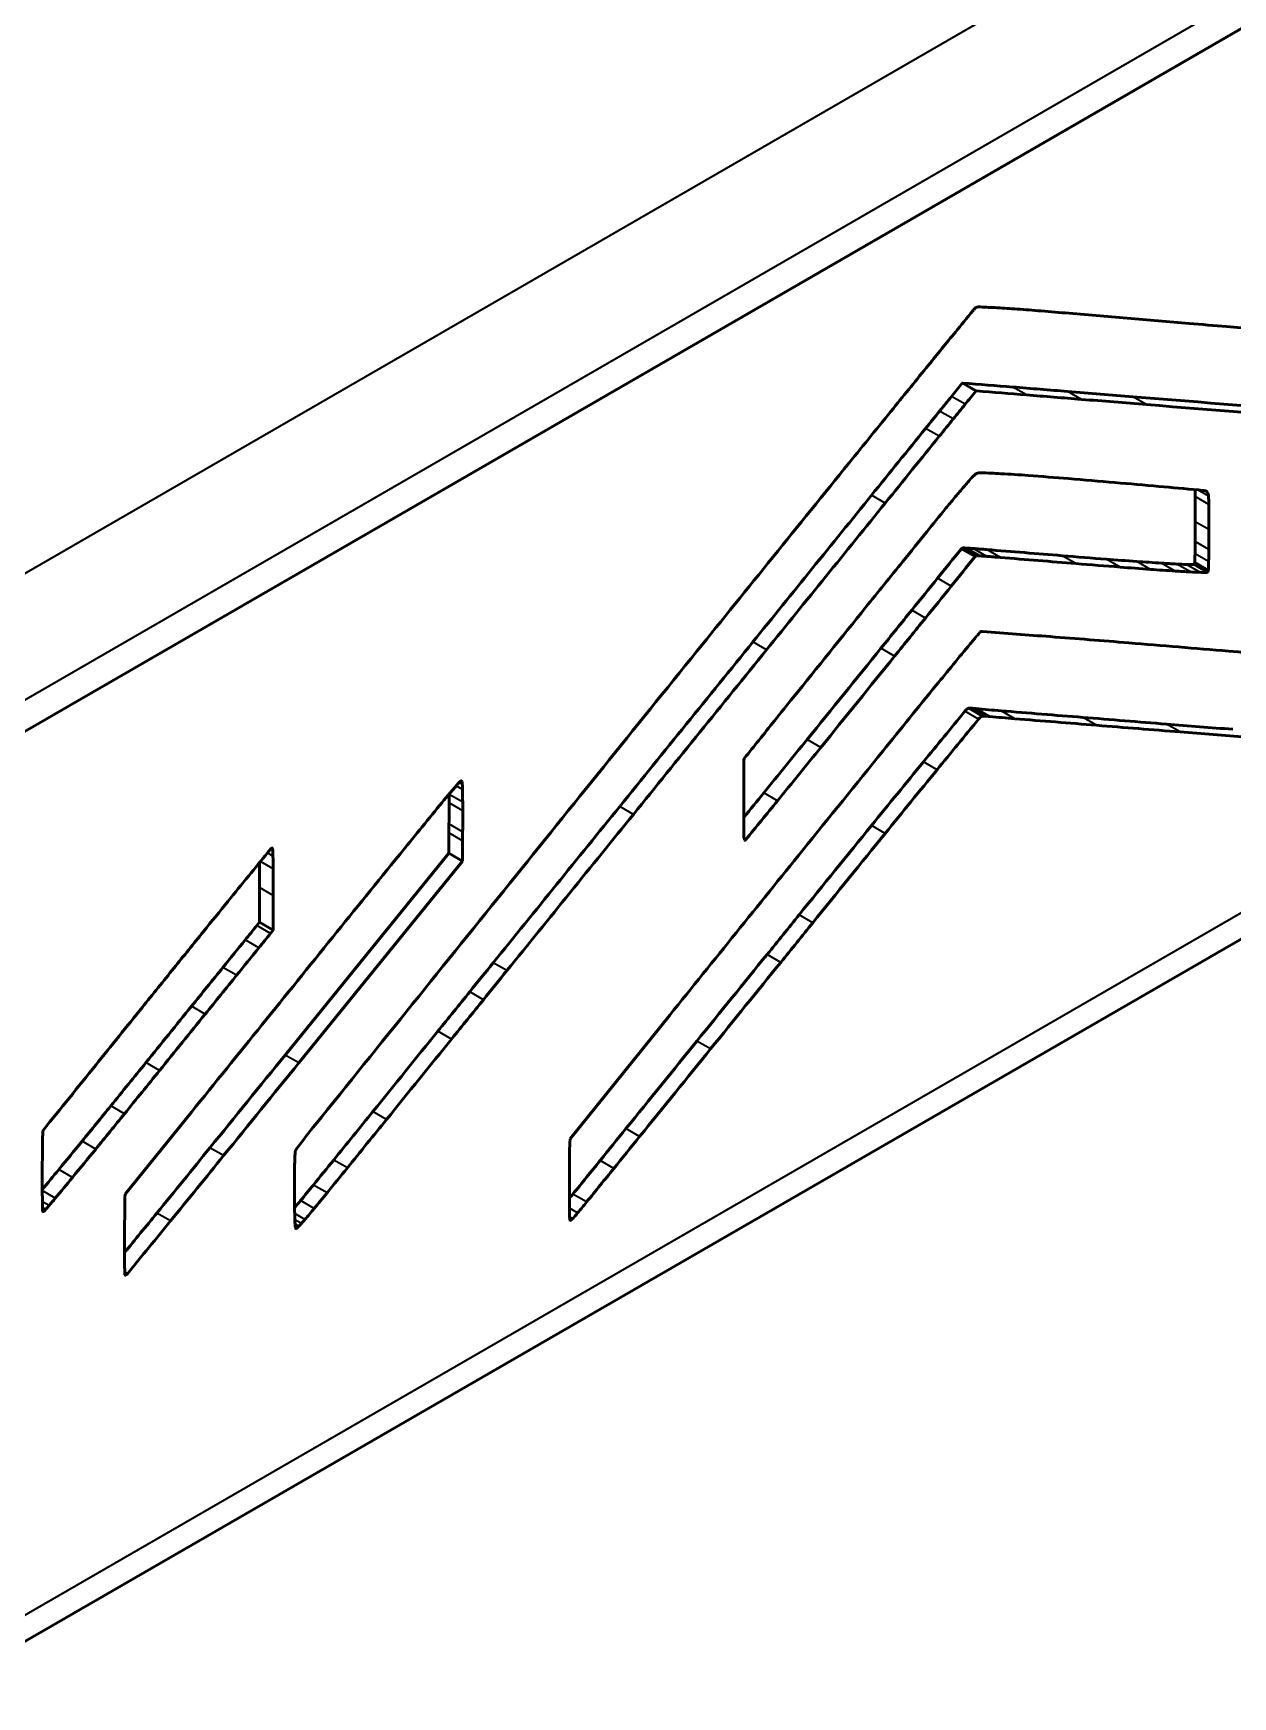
# Model space of a CAD drawing. Header units: inches. Extents: x -24.6 to 49, y -43 to 20.8.
# Drawn here: x 18.45 to 22.11, y 5.04 to 10.13 of the extents above; entities that cross this region are included whole.
import ezdxf

# ---------------------------------------------------------------- set-up
doc = ezdxf.new("R2010")
doc.units = ezdxf.units.IN
doc.header["$MEASUREMENT"] = 0
doc.layers.add('Visible (ANSI)', color=7, linetype='Continuous', lineweight=50)
doc.layers.add('Visible Narrow (ANSI)', color=7, linetype='Continuous', lineweight=35)

msp = doc.modelspace()

# ---------------------------------------------------------------- linework, layer by layer
at = {"layer": 'Visible (ANSI)'}
for p, q in [((18.15842170232334, 7.841108103100224), (24.55951928022413, 11.5367835128103)), ((18.15842170232338, 7.841108103100192), (24.55951928022415, 11.53678351281027)), ((18.12976335345099, 5.044446585749351), (24.49033190570127, 8.716722551590118)), ((19.71824281140542, 7.683016704674444), (19.71750034157403, 7.62117985347003)), ((19.76000108588494, 7.658907553662797), (19.75925861605355, 7.597070702458385)), ((19.71750034157403, 7.62117985347003), (19.21762302813787, 7.004464991091169)), ((19.75925861605355, 7.597070702458385), (19.2593813026174, 6.980355840079522)), ((19.75925861605355, 7.597070702458385), (19.71750034157403, 7.62117985347003)), ((19.13986208932577, 7.516193538359382), (19.13988203052073, 7.410510276034262)), ((19.18162036380529, 7.492084387347737), (19.18164030500025, 7.386401125022616)), ((19.13988203052073, 7.410510276034262), (19.131451253642, 7.400157700707735)), ((19.18164030500025, 7.386401125022616), (19.13988203052073, 7.410510276034262)), ((19.18164030500025, 7.386401125022616), (19.17320952812152, 7.376048549696089)), ((20.08830419879123, 6.748809434658709), (20.39307782413601, 7.126581968234591)), ((18.7291028170356, 6.579335295218089), (18.93159982961031, 6.830147205624773)), ((20.08756988860132, 6.736077076951387), (20.08830419879123, 6.748809434658709)), ((18.72844652822399, 6.574330374928719), (18.7291028170356, 6.579335295218089))]:
    msp.add_line(p, q, dxfattribs=at)
for centre, major_axis, ratio, start_param, end_param in [((24.13152741753506, 4.959635592089578), (4.146484153431707, 7.181921226522939), 0.5773502691896256, 1.285594287350809, 1.295966256191578), ((21.36944770216704, 9.200339349395005), (0.07414284828401627, 0.1284191802457871), 0.5773502691896261, 1.252648265357308, 1.285594287350802), ((21.35496352662063, 9.225127574676053), (0.05140503363918311, 0.0890361300278524), 0.5773502691896257, 1.209276104005131, 1.252648265357318), ((21.35680922748216, 9.221470050283175), (0.05457817500692631, 0.09453217209638225), 0.577350269189626, 1.175355427261216, 1.209276104005104), ((21.32850291814715, 9.284652738686052), (0.001926216979291857, 0.003336305674535343), 0.5773502691896258, 0.793592745738092, 1.175355427261633), ((21.32860157574373, 9.270808144552976), (0.01043943137158148, 0.01808162553770757), 0.5773502691896257, 0.2916244808851154, 0.793592745737878), ((14.75509214041585, -8.626595706962265), (9.817701343921545, 17.00475754120936), 0.5773502691896258, 0.2874560868216971, 0.2916244808853747), ((19.07435732859869, 3.041437052334197), (3.423096587567164, 5.928977208881974), 0.5773502691896257, 0.2733730187400809, 0.2874560868216971), ((16.40409457875598, -3.986434364063194), (7.276929141893971, 12.60401099683895), 0.5773502691896258, 0.2653597876328622, 0.2733730187400809), ((-105.6036090920617, -320.4618707557929), (180.8936349021106, 313.3169664162702), 0.5773502691896257, 0.2649838424731987, 0.2653597876328631), ((-2446.676184131295, -6388.856100845152), (3510.052542882402, 6079.589341508657), 0.5773502691896256, 0.2649403415620446, 0.2649843415598312), ((-2068.531670400337, -5408.737692917687), (2972.351982583262, 5148.264651812294), 0.577350269189626, 0.2648892014426227, 0.2649412014426193), ((37.0251059678255, -14.17736632156319), (22.80340033076253, 39.49664795821365), 0.5773502691896257, 1.295966569108389, 1.298900206954383), ((-274.8331087078639, -760.0134120423555), (422.0190330906839, 730.9584070741562), 0.5773502691896257, 0.2646701418016617, 0.2648901418014349), ((2590.742958416468, 6663.768082003762), (-3650.786665342318, -6323.347991967851), 0.5773502691896258, 0.2646703355761817, 0.2646903998519411), ((45.64281581639964, -26.84640159450064), (35.2082477108335, 60.98247388063422), 0.5773502691896256, 1.298900206954383, 1.301371924100801), ((77.92381798413409, -74.90515406736255), (-81.8995702291875, -141.8542167550081), 0.5773502691896256, 4.437925821081816, 4.438249819837816), ((21.28750753567503, 9.05569525838401), (-0.0008215072087335612, -0.001422892224310815), 0.5773502691896256, 3.560583532892338, 4.437925821081919), ((21.2853173186542, 9.047840145706374), (0.005144351231368791, 0.008910277704710262), 0.5773502691896258, 0.267680320462099, 0.4189908793031766), ((-21671.64323393275, -56496.54023028681), (30994.6871927408, 53684.37298253144), 0.5773502691896257, 0.2676763203427699, 0.2676803203429806), ((-429.4471685172256, -1165.419387737092), (644.2222308821837, 1115.82563525331), 0.5773502691896258, 0.2674651800375631, 0.2676771800373723), ((25.34600460053577, 2.956934648886743), (-5.913510893404951, -10.2425013184894), 0.5773502691896257, 4.438249819837814, 4.44324183449452), ((77.96557625861361, -74.9292632183742), (-81.8995702291875, -141.8542167550081), 0.5773502691896256, 4.437925821081816, 4.438249819837816), ((21.32926581015455, 9.031586107372364), (-0.0008215072087335612, -0.001422892224310815), 0.5773502691896257, 3.560583532892338, 4.437925821081919), ((21.32707559313372, 9.023730994694729), (0.005144351231368791, 0.008910277704710257), 0.5773502691896257, 0.2676803204621001, 0.4189908793031778), ((-21671.60147565827, -56496.56433943781), (30994.6871927408, 53684.37298253144), 0.5773502691896257, 0.2676763203427699, 0.2676803203429806), ((-429.4054102427461, -1165.443496888104), (644.2222308821837, 1115.82563525331), 0.5773502691896258, 0.2674651800375631, 0.2676771800373723), ((-864.794893981804, -2298.97209505313), (1266.010512328893, 2192.794530269948), 0.5773502691896257, 0.2673379956709354, 0.2674659956708904), ((-864.7531357073243, -2298.996204204142), (1266.010512328893, 2192.794530269948), 0.5773502691896257, 0.2673379956709354, 0.2674659956708904), ((1214.011261053599, 3112.542169087135), (-1702.391024570933, -2948.627748906094), 0.5773502691896258, 0.2673393388359564, 0.2676433388353709), ((83.49164531014101, -82.04287188354007), (89.4525453873295, 154.9363534772157), 0.577350269189626, 1.301371924100801, 1.302601880932261), ((29.28521731994869, -2.782641005901224), (-11.5563876202535, -20.01625051023906), 0.5773502691896258, 4.443240747563951, 4.446264746988666), ((29.32697559442822, -2.806750156912869), (-11.5563876202535, -20.01625051023905), 0.5773502691896258, 4.443240747563951, 4.446264746988665), ((25.38776287501529, 2.932825497875097), (-5.913510893404951, -10.2425013184894), 0.5773502691896257, 4.438249819837814, 4.44324183449452), ((1214.053019328079, 3112.518059936123), (-1702.391024570933, -2948.627748906094), 0.5773502691896258, 0.2673393388359564, 0.2676433388353709), ((-62.95903160716257, 130.3057988946976), (-119.8828308766999, -207.6431540336311), 0.5773502691896257, 1.303549835671183, 1.304670495238591), ((-62.91727333268305, 130.281689743686), (-119.8828308766999, -207.6431540336311), 0.5773502691896257, 1.303549835671183, 1.304670495238591), ((113.9525352720494, -126.2878777508141), (133.0141495267757, 230.3872651059392), 0.5773502691896257, 1.302601880932261, 1.30544773412024), ((22.34738330402866, 6.975162832904323), (1.634504908874615, 2.831045547391569), 0.577350269189626, 1.249617894986388, 1.261085873634369), ((21.34380361669605, 8.710102653705528), (0.04951944861464857, 0.08577020096336752), 0.5773502691896258, 1.106259035404172, 1.2496178949864), ((21.32945470177544, 8.751672206502803), (0.01734842073826458, 0.03004834614975582), 0.5773502691896258, 1.013053932436282, 1.106259035404152), ((21.31228508651448, 8.713233304370394), (-0.03113838452640197, -0.06951334887183347), 0.3418255008989889, 3.633293015946772, 3.759034594079122), ((21.32908911122707, 8.77042185845174), (0.005798446836858455, 0.01004320452642589), 0.5773502691896257, 0.656594862283046, 0.8553240401585), ((21.32501589626861, 8.731756639552911), (0.02822160851967247, 0.04888125982739144), 0.5773502691896257, 0.2930711545260358, 0.6565948622828675), ((17.29662945593337, -2.266191238286777), (6.054523918473485, 10.48674304243709), 0.5773502691896257, 0.2849311659381533, 0.2930711545260163), ((18.18256591337608, 0.115803471918911), (4.748966862815729, 8.225451889857819), 0.5773502691896257, 0.2707529711812402, 0.2849309968595746), ((5.926880414589237, -31.98622040618525), (22.35485881347915, 38.7197512609748), 0.5773502691896257, 0.2662601415900676, 0.2707529711812402), ((-16.20370958698975, -89.48401995250781), (53.89624907479941, 93.35104173493966), 0.5773502691896258, 0.2641206703901648, 0.2662601415900676), ((-9.225913005344362, -71.4246665634285), (43.98828544208471, 76.18994532353312), 0.5773502691896258, 0.2616285834275907, 0.2641205831054414), ((-54.38590128056561, -187.7823226185984), (107.835353060247, 186.7763103524759), 0.5773502691896257, 0.2607130521172989, 0.2616290515520632), ((-1500.708772245044, 2212.237449315511), (-2172.564725205728, -3762.992486788235), 0.5773502691896256, 1.303413872068, 1.303549835671184), ((-1500.667013970564, 2212.213340164499), (-2172.564725205728, -3762.992486788235), 0.5773502691896256, 1.303413872068, 1.303549835671184), ((22.04049287148877, 7.479126297254294), (1.164305690580739, 2.016636611627408), 0.577350269189626, 1.277583767383927, 1.295287651781085), ((22.11711735977198, 7.358359850122124), (1.27896050339126, 2.215224572747529), 0.577350269189626, 1.261084923298668, 1.277584829714881), ((21.7568019495597, 8.569396966575558), (-0.171084688389844, -0.2963273726882578), 0.5773502691896258, 2.361441772668377, 2.438329289133828), ((9.95707474109606, 1.685313085965642), (-8.51486672237153, -14.74818178282293), 0.5773502691896256, 2.355905807421555, 2.36144267352195), ((21.77471699200788, 8.128843718297148), (0.3301907931941842, 0.5719072300037947), 0.5773502691896256, 0.206456255909659, 0.2607130521172802), ((22.02102695156526, 8.706163056808236), (0.0118666052573761, 0.02055356321913935), 0.5773502691896257, 5.912523415028622, 6.489641563089181), ((22.00224729913846, 8.685773336437986), (0.02637588340318136, 0.04568437014882278), 0.5773502691896258, 5.594790282807859, 5.912523415028515), ((21.79856022403922, 8.545287815563912), (-0.1710846883898438, -0.2963273726882579), 0.5773502691896258, 2.36144177266838, 2.453197629218339), ((26.07610711478309, 1.476099832712842), (7.010895166685604, 12.14322663523854), 0.5773502691896258, 1.295288003998235, 1.30207588300737), ((9.99883301557558, 1.661203934953995), (-8.514866722371531, -14.74818178282292), 0.577350269189626, 2.355905807421555, 2.36144267352195), ((33.06816325322237, -8.697377505547145), (17.01937236341319, 29.47841764636523), 0.5773502691896257, 1.302075883007371, 1.305575752175619), ((13.25454612794033, 3.588009892569341), (-6.183202246809158, -10.70962044494602), 0.5773502691896258, 2.349899009511093, 2.355905807421552), ((13.29630440241985, 3.563900741557695), (-6.183202246809158, -10.70962044494602), 0.5773502691896258, 2.349899009511095, 2.355905807421554), ((1478.869262561032, -2102.571543890308), (-2081.249963085948, -3604.830679315712), 0.5773502691896258, 4.445074537295284, 4.445102593269249), ((21.29479668345233, 8.533569091954169), (-0.01614865203830888, -0.02797028580410168), 0.5773502691896257, 4.356344788307371, 4.445074537298258), ((21.28651774546687, 8.54966926371965), (0.002085896187214595, 0.00361287817556988), 0.5773502691896257, 0.3074871107181098, 1.214752134717617), ((20.92147817931987, 7.52511998878953), (0.5633117339009047, 0.9756845436160866), 0.5773502691896256, 0.2900712176417297, 0.3074871107184415), ((20.78174687644558, 7.145794631117321), (0.7711811093411347, 1.335724863216174), 0.5773502691896258, 0.2694784857937485, 0.2900703038867549), ((12.07714139702261, -15.60185506374558), (13.2476243660274, 22.94555848154689), 0.5773502691896255, 0.266884831961509, 0.269476831598864), ((307.4422326911364, 752.6565876502827), (-408.1789997874985, -706.9867662145933), 0.5773502691896257, 0.2668846101342925, 0.2673446723675159), ((20.72386036531772, 7.846123025664149), (-0.9014948364774439, -1.561434859539715), 0.5773502691896257, 2.325006882583001, 2.349898561270653), ((20.76561863979724, 7.822013874652503), (-0.9014948364774439, -1.561434859539715), 0.5773502691896257, 2.325006882582999, 2.349898561270653), ((57.37770484297207, -43.6677657925834), (51.60339123154741, 89.37969545589438), 0.577350269189626, 1.305575752175619, 1.307367810463592), ((1478.911020835511, -2102.595653041319), (-2081.249963085948, -3604.830679315712), 0.5773502691896258, 4.445074537295284, 4.445102593269249), ((21.33655495793185, 8.509459940942522), (-0.01614865203830888, -0.02797028580410168), 0.5773502691896257, 4.356344788307371, 4.445074537298258), ((21.32827601994639, 8.525560112708005), (0.002085896187214596, 0.00361287817556988), 0.5773502691896257, 0.3074871107181102, 1.214752134717618), ((20.96323645379939, 7.501010837777883), (0.5633117339009047, 0.9756845436160866), 0.5773502691896256, 0.2900712176417297, 0.3074871107184415), ((20.8235051509251, 7.121685480105675), (0.7711811093411347, 1.335724863216174), 0.5773502691896258, 0.2694784857937485, 0.2900703038867549), ((12.11889967150213, -15.62596421475722), (13.2476243660274, 22.94555848154689), 0.5773502691896257, 0.2668848319615078, 0.2694768315988633), ((307.4839909656159, 752.6324784992711), (-408.1789997874986, -706.9867662145933), 0.5773502691896257, 0.2668846101342925, 0.2673446723675159), ((58.33820061526359, 104.1861075803336), (-52.47077164397752, -90.88204239971338), 0.5773502691896258, 0.2673446723675159, 0.2694321880393735), ((58.3799588897431, 104.1619984293219), (-52.47077164397754, -90.88204239971341), 0.5773502691896257, 0.2673446723675159, 0.2694321880393735), ((36.52707521518369, 47.19190523885324), (-21.21098940318759, -36.73851132512593), 0.5773502691896258, 0.2694316580090295, 0.2729753743848589), ((36.56883348966321, 47.16779608784159), (-21.21098940318758, -36.73851132512593), 0.5773502691896261, 0.2694316580090295, 0.2729753743848589), ((28.38662189183632, 25.78258528109365), (-9.470659460669893, -16.40366336706311), 0.577350269189626, 0.2729753743848589, 0.2794490584048877), ((28.42838016631584, 25.758476130082), (-9.470659460669902, -16.40366336706311), 0.5773502691896257, 0.272975374384858, 0.2794490584048877), ((27.06376182644745, 22.26185898064423), (-7.540551621148384, -13.06061852492486), 0.577350269189626, 0.2794490584048877, 0.2844446255606545), ((22.78833868026001, 10.77707432415948), (-1.245696127764959, -2.157608984080719), 0.5773502691896258, 0.2844446255606545, 0.3033476269923732), ((23.66677583336371, 13.22287404515233), (-2.585542681088882, -4.478291288783799), 0.5773502691896256, 0.3033476269923732, 0.3099924054314442), ((21.99409044750751, 8.505194721720658), (-0.001384663449414282, -0.002398307445769114), 0.5773502691896258, 0.3099924054313998, 1.570796704793362), ((21.99109610559013, 8.50692350321879), (-0.004379004236098706, -0.007584657823481248), 0.5773502691896258, 1.570796704793931, 2.308411737833049), ((20.6788146457386, 7.82173743174536), (-0.9333624450679753, -1.616631176734225), 0.577350269189626, 2.308411737833026, 2.325007645805654), ((22.03285438006966, 8.482814352207143), (-0.004379004236098706, -0.007584657823481248), 0.5773502691896258, 1.570796704793931, 2.308411737833049), ((20.72057292021812, 7.797628280733713), (-0.9333624450679753, -1.616631176734225), 0.577350269189626, 2.308411737833026, 2.325007645805654), ((113.990286894337, -125.9039623728021), (-132.469617779695, -229.4441084536612), 0.5773502691896257, 4.445102593269249, 4.445589713826926), ((114.0320451688165, -125.9280715238137), (-132.469617779695, -229.4441084536612), 0.5773502691896257, 4.445102593269249, 4.445589713826926), ((27.10552010092697, 22.23774982963258), (-7.540551621148386, -13.06061852492486), 0.577350269189626, 0.2794490584048877, 0.2844446255606545), ((22.83009695473954, 10.75296517314783), (-1.245696127764959, -2.157608984080719), 0.5773502691896258, 0.2844446255606545, 0.3033476269923749), ((23.70853410784323, 13.19876489414068), (-2.585542681088882, -4.478291288783799), 0.5773502691896256, 0.3033476269923741, 0.309992405431446), ((22.03584872198704, 8.481085570709013), (-0.001384663449414282, -0.002398307445769114), 0.5773502691896258, 0.3099924054313998, 1.570796704793362), ((462.36823428511, -622.8814437123989), (625.9668853026252, 1084.206449199787), 0.5773502691896257, 1.307368794064963, 1.307656794064227), ((202.1583837670073, -253.3903105159979), (-258.2490217921068, -447.3004267488911), 0.5773502691896258, 4.445589573734855, 4.445885573734277), ((202.2001420414868, -253.4144196670096), (-258.2490217921067, -447.300426748891), 0.577350269189626, 4.445589573734855, 4.445885573734277), ((21.95555456008331, 7.287072379112343), (0.9414593169759886, 1.630655370261504), 0.577350269189626, 1.272816733647616, 1.280867043290732), ((24.53850089764991, 3.151765033518242), (4.841161039873452, 8.385136888683796), 0.5773502691896261, 1.271382077583085, 1.272818291305732), ((21.34120483071928, 8.277407039384194), (0.01142048376442032, 0.01978085812699147), 0.577350269189626, 0.2707728187103342, 0.8180543687995065), ((-325.9009650351959, -901.3068827041795), (498.859298926753, 864.0496515693262), 0.5773502691896257, 0.270436622392829, 0.2707728187083429), ((-13.84879713353878, -84.40085035364022), (50.83171195098313, 88.04310773480891), 0.577350269189626, 0.2665985499989958, 0.2704366223928281), ((234.2509475103738, -299.4146076076188), (304.1951685531331, 526.8814873510048), 0.5773502691896258, 1.30544777539775, 1.306979775323049), ((-1327.39339625039, 1961.153375475215), (-1925.060404244957, -3334.302427791346), 0.5773502691896257, 1.303242504469535, 1.30341450446943), ((-1327.351637975911, 1961.129266324203), (-1925.060404244956, -3334.302427791346), 0.5773502691896257, 1.303242504469535, 1.303414504469429), ((-107.8797302066548, 194.4770913564685), (-183.8178510845385, -318.3818574165504), 0.5773502691896257, 1.303292576550081, 1.304292589194015), ((25.51738271265139, 1.809393209118568), (6.197827841543109, 10.73495271811761), 0.5773502691896257, 1.28587955331443, 1.299427609917871), ((22.51510668221134, 6.414580330292022), (1.773656031306887, 3.072062361374502), 0.5773502691896258, 1.280867043290732, 1.28587955331443), ((-70.7073510489464, -232.216739587913), (131.9170887180453, 228.4871000462255), 0.5773502691896257, 0.2647158333067754, 0.2665998331627453), ((-1186.138646423979, -3122.17831610733), (1717.392231810548, 2974.610602019975), 0.5773502691896257, 0.2646043120049502, 0.2647163120053326), ((-107.8379719321753, 194.4529822054569), (-183.8178510845385, -318.3818574165504), 0.577350269189626, 1.303292576550081, 1.304292589194015), ((46.2948778409539, -28.68347369981418), (36.0782169359028, 62.48930477947557), 0.5773502691896256, 1.299428266747566, 1.303108265709324), ((35.65129424114437, -13.16528240281357), (21.09345101274058, 36.53492886103183), 0.5773502691896257, 1.307656136431802, 1.309872136212155), ((73.67239797529464, -70.63319525516496), (-76.29664449704703, -132.1496647159058), 0.5773502691896256, 4.43383884617201, 4.435186845873806), ((73.71415624977416, -70.65730440617662), (-76.29664449704703, -132.1496647159058), 0.5773502691896256, 4.43383884617201, 4.435186845873806), ((21.30541441859991, 8.0396911616887), (-0.01477103944312765, -0.02558419079610449), 0.577350269189626, 3.926991738243407, 4.433838846171591), ((21.30541440137423, 8.061281781993838), (0.001549532609327122, 0.002683869207339349), 0.5773502691896256, 0.2924671729210599, 0.7853990846540752), ((20.6380581215473, 6.241404916350247), (0.9987646774369705, 1.729911166125973), 0.5773502691896256, 0.2871951731659877, 0.2924671729207861), ((21.06076831645811, 7.382752008748441), (0.3732496976507083, 0.6464874402407482), 0.5773502691896257, 0.2708682559632448, 0.287196165277248), ((20.85350348577174, 6.839738029014709), (0.6710561418035844, 1.162303332334953), 0.5773502691896258, 0.2603439901119655, 0.2708679658290244), ((27.73069272204715, 24.51851696332907), (-9.030295508783135, -15.64093062857343), 0.5773502691896258, 0.2603428681496869, 0.2672348613293307), ((21.34717269307943, 8.015582010677052), (-0.01477103944312765, -0.02558419079610449), 0.577350269189626, 3.926991738243407, 4.433838846171591), ((21.34717267585375, 8.037172630982193), (0.001549532609327121, 0.002683869207339348), 0.5773502691896258, 0.2924671729210592, 0.7853990846540747), ((20.67981639602682, 6.217295765338602), (0.9987646774369705, 1.729911166125973), 0.5773502691896256, 0.2871951731659877, 0.2924671729207861), ((21.10252659093763, 7.358642857736796), (0.3732496976507083, 0.6464874402407482), 0.5773502691896257, 0.2708682559632448, 0.287196165277248), ((20.89526176025126, 6.815628878003063), (0.6710561418035844, 1.162303332334953), 0.5773502691896258, 0.2603439901119655, 0.2708679658290244), ((27.77245099652667, 24.49440781231742), (-9.030295508783137, -15.64093062857343), 0.5773502691896258, 0.2603428681496878, 0.2672348613293316), ((430.7379959131384, 1073.420885667537), (-584.3925905218193, -1012.197658350585), 0.5773502691896258, 0.2672335521607927, 0.2675815521595899), ((430.779754187618, 1073.396776516526), (-584.3925905218193, -1012.197658350585), 0.5773502691896258, 0.2672335521607936, 0.2675815521595908), ((253.5450310771595, 611.9507701269539), (-331.2637404300231, -573.7656291301083), 0.5773502691896256, 0.2675800709917118, 0.2682080709871508), ((28.40693683016369, -2.888369499786366), (10.86390146259814, 18.81682930164182), 0.5773502691896258, 1.309871283380671, 1.313511282375853), ((253.586789351639, 611.9266609759422), (-331.2637404300231, -573.7656291301083), 0.5773502691896256, 0.2675800709917118, 0.2682080709871508), ((113.8411687811776, 247.7025387616102), (-131.4704634576329, -227.7135224032477), 0.577350269189626, 0.268206521239688, 0.2694585211985636), ((113.8829270556571, 247.6784296105985), (-131.4704634576329, -227.7135224032477), 0.5773502691896256, 0.268206521239688, 0.2694585211985636), ((121.176112359535, -132.9466531806885), (141.0425488369686, 244.2928606146442), 0.5773502691896257, 1.313512236721267, 1.313764236698187), ((4.083887555992063, 32.21266961741566), (-23.89471110189027, -41.38685366065405), 0.5773502691896257, 1.298792145647433, 1.303292576550081), ((4.125645830471583, 32.18856046640402), (-23.89471110189027, -41.38685366065406), 0.5773502691896258, 1.298792145647433, 1.303292576550081), ((79.72814176133718, -77.16569642414402), (83.84787439193929, 145.2287785534922), 0.5773502691896258, 1.303109425240696, 1.305493424958487), ((207.035594862127, 115.2056485585283), (131.8162726687229, 228.3124815265492), 0.5773502691896257, 2.354682748055847, 2.355210748120779), ((20.62870996047276, 7.908977251181148), (0.006549678301496425, 0.01134437559142167), 0.577350269189626, 1.863113828007311, 2.354682748055732), ((20.62299851699241, 7.909223586504035), (0.001964938314992142, 0.003403372995305169), 0.5773502691896257, 1.313764236692137, 1.863113828007066), ((33.87297655760182, -11.10327000423119), (-18.4620189692964, -31.97715486512175), 0.5773502691896255, 4.435187244374607, 4.442152204704088), ((33.91473483208135, -11.12737915524284), (-18.46201896929639, -31.97715486512173), 0.5773502691896256, 4.435187244374607, 4.442152204704088), ((20.1740914429958, 7.047177385136193), (0.7012708128388426, 1.214636677702), 0.5773502691896257, 1.235503740075248, 1.295023343699808), ((19.7957364594829, 7.732914515120664), (0.0863280305492934, 0.1495245350287343), 0.5773502691896258, 1.198827820904171, 1.235503740075249), ((19.77991373233511, 7.765424788039682), (0.05847914152457186, 0.1012888443035693), 0.5773502691896257, 1.149725979087243, 1.198827820904176), ((19.78198536530317, 7.760348631568812), (0.06258993022866216, 0.108408939198234), 0.5773502691896258, 1.11172086774268, 1.149727759164549), ((19.75453037691555, 7.838174482842899), (0.002028758254425238, 0.003513912372939261), 0.5773502691896258, 0.6582743972959371, 1.111720867742578), ((19.75448447772825, 7.837733302787803), (0.002284762603143069, 0.003957324911877122), 0.5773502691896257, 5.755782309665681, 6.941460157315236), ((19.71175169428101, 7.800040936778817), (-0.03353570217089681, -0.0580855400274831), 0.5773502691896257, 2.446803013766333, 2.614189656077471), ((19.55610321066639, 7.693847697126121), (-0.1440491425286443, -0.2495004336463084), 0.5773502691896258, 2.374066748410911, 2.446803013766328), ((13.42792122764353, 4.129537231080318), (-4.448213845282594, -7.704532382959716), 0.5773502691896258, 2.349220933889674, 2.358034683611827), ((15.4231517038153, 5.271465954287909), (-3.0374217050627, -5.260968717180364), 0.5773502691896256, 2.36613044143952, 2.366262542846123), ((16.94132029475411, 6.165399593653241), (-1.963861407246483, -3.401507736374153), 0.5773502691896258, 2.358054972960876, 2.36613044143952), ((15.46490997829482, 5.247356803276263), (-3.037421705062703, -5.26096871718036), 0.5773502691896257, 2.366130441439521, 2.374066748410891), ((16.98307856923363, 6.141290442641595), (-1.963861407246483, -3.401507736374153), 0.5773502691896258, 2.358054972960876, 2.36613044143952), ((93.81932696410583, 49.96878954441709), (51.76024317346769, 89.6513709885538), 0.5773502691896258, 2.355210490440903, 2.35651448989538), ((-106.4826425087294, 194.8155061426676), (-183.081295212758, -317.1061052240134), 0.5773502691896256, 1.298520854800016, 1.298792145647433), ((-106.4408842342499, 194.7913969916559), (-183.081295212758, -317.1061052240134), 0.5773502691896258, 1.298360214860823, 1.298792145647433), ((31.07893666856985, -9.187915303385426), (16.50713034375277, 28.59118844254169), 0.577350269189626, 1.295023343699807, 1.30103934742449), ((13.46967950212306, 4.105428080068672), (-4.448213845282594, -7.704532382959716), 0.5773502691896258, 2.349220933889674, 2.358034683611827), ((-1080.280766778424, 1602.961821964401), (-1572.064808278971, -2722.896120730204), 0.577350269189626, 1.303043001901941, 1.303243032066693), ((-1080.239008503945, 1602.93771281339), (-1572.064808278971, -2722.896120730204), 0.5773502691896257, 1.303043001901941, 1.303243032066693), ((16.30930540926111, 5.76982116936606), (-2.41071766109488, -4.175485471719366), 0.5773502691896256, 2.342234224084805, 2.349241673982567), ((16.35106368374063, 5.745712018354413), (-2.41071766109488, -4.175485471719363), 0.5773502691896258, 2.342234224084805, 2.349241673982567), ((20.67884028738145, 7.714084182138548), (0.04210641710123474, 0.07293045374401556), 0.5773502691896258, 2.356514489895453, 2.544424362884456), ((68.67393023886183, -61.98919910718003), (-68.40970354128288, -118.4890822642265), 0.5773502691896257, 4.442152204704088, 4.444780617395265), ((68.71568851334136, -62.0133082581917), (-68.40970354128288, -118.4890822642265), 0.5773502691896257, 4.442152204704088, 4.444780617395265), ((25.72445873166443, -2.225068485876234), (9.551915161812849, 16.54440236984734), 0.5773502691896258, 1.292532305397761, 1.297384270905753), ((19.30012797678738, 7.417442309446509), (0.1985483806693045, 0.343895883079762), 0.577350269189626, 1.27467124890593, 1.292532305397756), ((19.24754191417161, 7.501121753037135), (0.1194309401980241, 0.2068604564186977), 0.5773502691896257, 1.24853500620967, 1.274671248905937), ((19.29331161174392, 7.42171230456032), (0.1918725941327903, 0.3323330816180349), 0.5773502691896257, 1.234812632741038, 1.248536577371232), ((19.17633931504702, 7.634208800972588), (0.001484409208118143, 0.002571072167683708), 0.5773502691896261, 0.7994680782265853, 1.234812632740852), ((19.17635238065252, 7.63314413704903), (0.00214106443230624, 0.003708432379033023), 0.5773502691896256, 5.578455762682237, 7.082653385406275), ((18.65417526743888, 7.282919453425094), (-0.3725806929376084, -0.6453286900870676), 0.5773502691896257, 2.397715818157501, 2.436863109092695), ((424.3430374127677, -573.0416537160581), (574.1849180410652, 994.5174509868966), 0.5773502691896261, 1.305493940370404, 1.306069940366221), ((20.71981456917151, 7.746753109818293), (0.0716005647155739, 0.1240158159379802), 0.5773502691896257, 2.54442436288444, 2.570052239632794), ((20.68184783294105, 7.715311677704794), (0.04412817123653959, 0.0764322346267755), 0.5773502691896257, 2.57005003134606, 2.606873914534248), ((20.70447666247788, 7.735067314593831), (0.06064543180108618, 0.10504096912642), 0.5773502691896257, 2.60687391453429, 2.631982442859929), ((20.62372728979394, 7.663002334334719), (-0.001563834550871574, -0.002708640896741223), 0.5773502691896258, 6.136797714458661, 7.5815455220361), ((5.24619637076955, -0.508812103912903), (-9.824305478125403, -17.0161962371881), 0.5773502691896256, 2.356412279540381, 2.361190878508234), ((18.24171826256819, 7.025000791288263), (-0.6644834250537659, -1.150919052980349), 0.5773502691896258, 2.361480216220924, 2.397715818157492), ((5.28795464524907, -0.5329212549245482), (-9.824305478125401, -17.0161962371881), 0.5773502691896258, 2.356412279540381, 2.361480216220915), ((49.28525873261974, -35.76761544373744), (42.61540329651776, 73.81204369460703), 0.5773502691896257, 1.301039705570723, 1.304947704327278), ((29.38943984025099, -7.639648405910253), (14.84171957888844, 25.70661238232453), 0.5773502691896256, 1.297384794795908, 1.300872793911781), ((1222.439714764904, -1714.493625448033), (1706.604265106694, 2955.925295578539), 0.5773502691896257, 1.306980954311888, 1.307264954094494), ((33.48940054974954, -13.62849687458342), (20.72288664522621, 35.89309254902236), 0.5773502691896258, 1.300872865713905, 1.303796368733292), ((-117.561008315805, 208.005507052069), (-197.6476665390172, -342.3358004430089), 0.5773502691896257, 1.302783599378708, 1.303187963805473), ((50.34340650808461, -38.01436748654455), (44.77502804852963, 77.55262349037488), 0.5773502691896257, 1.303796368733291, 1.305439700974666), ((24.58998715021472, -0.6350225453469799), (-7.862943470162647, -13.61901758736364), 0.577350269189626, 4.440091236524385, 4.443791815338313), ((24.63174542469424, -0.6591316963586266), (-7.862943470162647, -13.61901758736364), 0.577350269189626, 4.440091236524385, 4.443791815338313), ((-117.5192500413255, 207.9813979010574), (-197.6476665390172, -342.3358004430089), 0.5773502691896258, 1.302783599378708, 1.303187963805473), ((494.171516231031, -677.0629941640867), (676.2279147580833, 1171.261105857356), 0.577350269189626, 1.304948282437875, 1.305468282435143), ((79.70723504991786, -80.79875478840056), (-86.74103648604869, -150.2398822950221), 0.5773502691896256, 4.443791815338313, 4.444427762768686), ((79.74899332439736, -80.82286393941223), (-86.74103648604869, -150.2398822950221), 0.5773502691896256, 4.443791815338313, 4.444427762768686), ((77.92239848094655, -77.70555186443025), (84.01965893348206, 145.5263181073992), 0.577350269189626, 1.305439700974667, 1.306376179212979), ((123.4904778450481, -144.3466465160573), (-149.3291232406627, -258.645628502542), 0.5773502691896257, 4.444427495841966, 4.444951495838971), ((116.3584083664148, -132.6875184657064), (-137.9028249072072, -238.8546992465576), 0.5773502691896257, 4.444635655491735, 4.445060023899487), ((-2519.225108514996, 3694.406413671539), (-3631.130167460583, -6289.301938937815), 0.577350269189626, 1.302735631915642, 1.302783599378706), ((-2519.183350240517, 3694.382304520528), (-3631.130167460583, -6289.301938937815), 0.577350269189626, 1.302735631915642, 1.302783599378706), ((123.5322361195277, -144.3707556670689), (-149.3291232406627, -258.645628502542), 0.5773502691896261, 4.444427495841966, 4.444951495838971), ((116.4001666408944, -132.7116276167181), (-137.9028249072071, -238.8546992465575), 0.5773502691896258, 4.444635655491734, 4.445060023899486), ((342.6124346511971, -460.4022112109297), (-460.9734678795924, -798.4294673086737), 0.5773502691896258, 4.445060023899487, 4.445231810815754), ((342.6541929256766, -460.4263203619414), (-460.9734678795924, -798.4294673086737), 0.5773502691896258, 4.445060023899487, 4.445231810815754), ((287.8068435954589, -378.8492172525656), (382.1953100314329, 661.9816953889808), 0.5773502691896258, 1.306376640219511, 1.306680640218896), ((460.5911605000277, -632.7910873618869), (-630.7722351781023, -1092.529559332258), 0.5773502691896257, 4.44495002767993, 4.445130027679809), ((460.6329187745073, -632.8151965128985), (-630.7722351781023, -1092.529559332258), 0.5773502691896257, 4.44495002767993, 4.445130027679809), ((294.5149337345522, -390.8042871427481), (-392.330831019393, -679.5369327149621), 0.5773502692108441, 4.445209095227115, 4.445620796281204), ((294.556691994084, -390.8283962851297), (-392.3308310253053, -679.5369327115485), 0.5773502691896255, 4.445209095232138, 4.445620796286228), ((-3064.116138738608, 4485.54825619926), (-4410.197996022478, -7638.687000549381), 0.5773502691896258, 1.302694143118956, 1.302734143118949), ((-3064.074380464129, 4485.524147048249), (-4410.197996022478, -7638.687000549381), 0.5773502691896258, 1.302694143118956, 1.302734143118949), ((23130.23990693445, -33121.01855873314), (32816.49765922239, 56839.84127223831), 0.577350269189626, 1.306680427386958, 1.306684427342715), ((-2.398914285185461, 37.66828212624628), (-30.25528208003327, -52.40368575994579), 0.5773502691896257, 1.300660395824024, 1.30353706226558), ((-91.71349292029059, 168.2981819362399), (-158.7281332569063, -274.9251913915248), 0.5773502691896257, 1.301112616228624, 1.302288616194887), ((-91.67173464581107, 168.2740727852283), (-158.7281332569063, -274.9251913915247), 0.5773502691896257, 1.301112616228624, 1.302288616194888), ((-2.357156010705942, 37.64417297523463), (-30.25528208003327, -52.40368575994579), 0.5773502691896257, 1.300660395824024, 1.30353706226558), ((8.987400481325441, 21.02468241000617), (-13.91610980114644, -24.10340921929286), 0.5773502691896258, 1.295521392974647, 1.300660395824023), ((9.02915875580496, 21.00057325899452), (-13.91610980114644, -24.10340921929286), 0.5773502691896258, 1.295521392974647, 1.300660395824023), ((-43.89670215663111, 98.46652982121826), (-90.41371608518577, -156.6011499606492), 0.5773502691896257, 1.302962914904867, 1.304042914878568), ((169.8664164999157, 90.91498258772465), (107.0671064859207, 185.4456682529764), 0.577350269189626, 2.33753365640321, 2.337666871494438), ((18.47997858874298, 6.771145996998719), (0.002907746089630208, 0.005036363962749246), 0.5773502691896258, 1.306185869981007, 1.586631666545443), ((19.88646331764828, 5.967449546443166), (0.8174257108589962, 1.415822862620888), 0.577350269189626, 1.307264954094407, 1.365641253357816), ((-43.85494388215158, 98.44242067020662), (-90.41371608518573, -156.6011499606491), 0.577350269189626, 1.302962914904867, 1.304042914878568), ((-59.23857063688079, 122.2176958927977), (-113.6704359236207, -196.8829703382135), 0.5773502691896258, 1.302128871858761, 1.302692871855125), ((32.7325756995141, 14.69943446084441), (10.08193637184678, 17.46242603471284), 0.5773502691896257, 2.340710866354938, 2.342550866225164), ((25.74861227384223, 10.79211561894826), (5.142936456462328, 8.907827242689766), 0.5773502691896258, 2.337666678603751, 2.340710678011384), ((12.14194445175838, 16.33582502840086), (-9.347875292017422, -16.19099494859192), 0.5773502691896258, 1.289374034981635, 1.295521392974647), ((12.1837027262379, 16.31171587738922), (-9.347875292017427, -16.19099494859192), 0.5773502691896258, 1.289374034981635, 1.295521392974647), ((-9.535778625695265, 48.35421843588385), (-40.89868601865706, -70.8386021471209), 0.5773502691896257, 1.297885969515075, 1.301110916041852), ((19.39846231252069, 6.768916121999433), (0.1070743276504738, 0.185458175676872), 0.5773502691896257, 2.207801767337518, 2.336326628207477), ((19.26377563274551, 6.714404084615769), (0.0107781671991078, 0.01866833320132447), 0.5773502691896258, 2.064921286619297, 2.20780176733753), ((19.25525792975678, 6.712446379359005), (0.004488404886407686, 0.00777414530819745), 0.577350269189626, 1.517316914256311, 2.066403556196517), ((19.26048513075588, 6.708710244029943), (0.01003531615677908, 0.0173816774535582), 0.5773502691896257, 1.365641253357859, 1.51587092666531), ((32.9384574564252, 13.97346219673125), (9.087783794670646, 15.74050326056847), 0.5773502691896258, 2.34450884227283, 2.346684856377388), ((20.21879918110938, 6.801403621793754), (0.09301304319271514, 0.161103316576359), 0.5773502691896257, 2.287414579920801, 2.34450884227283), ((-59.19681236240128, 122.1935867417861), (-113.6704359236207, -196.8829703382135), 0.5773502691896258, 1.302128871858761, 1.302692871855125), ((22.94538139618462, 9.202992802555048), (3.160700752113989, 5.474494290181832), 0.5773502691896257, 2.342550409912876, 2.35425833272415), ((-9.494020351215745, 48.33010928487221), (-40.89868601865706, -70.8386021471209), 0.5773502691896257, 1.297885969515075, 1.301110916041852), ((24.24751450850308, 9.457258877107309), (3.536548857060067, 6.125482303876832), 0.577350269189626, 2.33632662820748, 2.346600095942382), ((14.00585409255413, 14.46066841087553), (-7.660764111470165, -13.26883266586657), 0.5773502691896257, 1.296374900783496, 1.302962894826681), ((14.04761236703365, 14.43655925986388), (-7.660764111470165, -13.26883266586657), 0.5773502691896257, 1.296374900783496, 1.302962894826681), ((33.62897789603041, 14.38739804521254), (9.575971847043155, 16.58606977092564), 0.5773502691896258, 2.350589364658004, 2.353337364225766), ((28.56302340675602, 11.49534592897492), (5.993744837990108, 10.38147058700113), 0.5773502691896256, 2.346684308237212, 2.350588306997572), ((-33.78862629655109, 85.19461307057212), (-77.24478651181612, -133.7918948582766), 0.577350269189626, 1.301251558037633, 1.302127558023736), ((-33.74686802207158, 85.17050391956047), (-77.24478651181612, -133.7918948582766), 0.577350269189626, 1.301251558037633, 1.302127558023736), ((21.45167241463098, 8.343938982526616), (2.10448702242146, 3.64507844670281), 0.5773502691896258, 2.354258332724156, 2.370137827006431), ((16.63461550483687, 9.522755152071943), (-2.769439817763574, -4.796810472870806), 0.5773502691896258, 1.274746133899227, 1.289374034981635), ((16.6763737793164, 9.498646001060298), (-2.769439817763574, -4.796810472870806), 0.5773502691896258, 1.274161855275478, 1.289374034981635), ((22.71048702081656, 8.586884358821566), (2.449656272499314, 4.242929125048018), 0.5773502691896255, 2.346600095942389, 2.362030728710916), ((17.55297699219881, 9.202937959856639), (-2.531845477544098, -4.385285004019863), 0.5773502691896258, 1.283841870330239, 1.296373829327139), ((50.27947765880495, 23.94567604459662), (21.34970112542656, 36.97876707564414), 0.5773502691896258, 2.353338503132523, 2.355586497811849), ((31.66359744823749, 14.40422316402951), (9.32611045316734, 16.1532971418828), 0.5773502691896257, 2.370137827006433, 2.37338193630687), ((17.15784761502375, 8.731200277117367), (-2.04435300543056, -3.540923274011863), 0.5773502691896258, 1.266682368355559, 1.274161855275479), ((42.57677539733729, 19.90276395016963), (16.86563317897868, 29.21213356780646), 0.5773502691896258, 2.340333764493824, 2.341417356501967), ((18.74952627378907, 6.582513348164293), (0.01510430953336364, 0.02616143152502915), 0.5773502691896258, 2.193820225748269, 2.340333764493819), ((20.64886958567966, 7.382715357878541), (0.9918477762699945, 1.717930741873601), 0.5773502691896256, 2.362030728710925, 2.392344281385643), ((18.81392574963253, 7.255839807669537), (-0.6667528665582888, -1.154849840971148), 0.577350269189626, 1.262005153929255, 1.283840559831779), ((17.59473526667833, 9.178828808844994), (-2.531845477544098, -4.385285004019863), 0.5773502691896258, 1.283841870330239, 1.296373829327139), ((19.05851681586016, 8.095326275606073), (-1.489089321355842, -2.579178361596576), 0.5773502691896258, 1.295349652398633, 1.301250028644074), ((19.10027509033968, 8.071217124594428), (-1.489089321355842, -2.579178361596576), 0.5773502691896258, 1.286306098171341, 1.301250028644074), ((18.48153066984682, 6.531911642566055), (-0.003604705203899584, -0.006243532559462006), 0.577350269189626, 5.514974589896564, 6.283183626391759), ((18.47913622087938, 6.527764344592636), (-0.00121026026091516, -0.002096232262286622), 0.577350269189626, 6.283183626391398, 7.452433187974921), ((18.43032304521159, 6.639138631057923), (-0.09337792476812251, -0.1617353100037325), 0.577350269189626, 1.169247880795059, 1.221720245204369), ((18.38042670158073, 6.733890748433953), (-0.1768641823891787, -0.3063377499371859), 0.5773502691896258, 1.221720245204368, 1.266682368355558), ((-231.1283120509038, 375.1983977926862), (-360.4470834689204, -624.3126620081896), 0.5773502691896258, 1.29766340379879, 1.297885969515074), ((31.85477507266968, 13.92316516980576), (9.282989563534015, 16.07860957017032), 0.5773502691896258, 2.345507534773297, 2.348122965645482), ((25.97391706541239, 10.60041714370639), (5.124357554646877, 8.875647640796577), 0.5773502691896258, 2.341417356501967, 2.345506698954596), ((21.38062839545535, 7.835757477796779), (1.509617723029722, 2.61473459629356), 0.5773502691896258, 2.392345275049397, 2.401441295152017), ((18.85568402411205, 7.23173065665789), (-0.6667528665582888, -1.154849840971148), 0.577350269189626, 1.250033926158134, 1.283840559831779), ((20.53490692566297, 6.793522277446936), (0.3171095691381286, 0.5492498853134381), 0.5773502691896258, 2.355586497811865, 2.401392816018355), ((20.15327577485665, 6.553256323135411), (0.04697971885740557, 0.08137125998631685), 0.5773502691896257, 2.401392816018371, 2.550663614264508), ((20.09112025683347, 6.513486075396072), (-0.008462280417661628, -0.01465709963128511), 0.577350269189626, 0.7853970181316754, 1.257800676151708), ((19.82556606976209, 6.960247250652553), (-0.4211304836561732, -0.7294193943085466), 0.577350269189626, 1.25780067615178, 1.286304193505012), ((30.70420677942825, 13.26960800826938), (8.469388418460555, 14.66941104980709), 0.577350269189626, 2.34812296564548, 2.353487958156748), ((-231.0865537764243, 375.1742886416745), (-360.4470834689201, -624.3126620081895), 0.577350269189626, 1.297590077012351, 1.297885969515074), ((19.42765605861261, 6.606102695659881), (0.1272429320370072, 0.2203912231920998), 0.5773502691896257, 2.401441295152033, 2.457133382235575), ((19.32309877110893, 6.53350836959167), (0.05293151948010299, 0.0916800810613475), 0.5773502691896258, 2.457133382235579, 2.53761420977016), ((19.25164198233493, 6.477117197475962), (-0.001560871708849983, -0.002703509103825025), 0.5773502691896258, 5.679206863359295, 6.702175755417841), ((19.25231630486205, 6.479535621611003), (-0.002891784492116003, -0.00500871766488468), 0.5773502691896257, 0.4189904482389011, 1.082862245085247), ((19.22791056755332, 6.557372586392595), (-0.06177156041238625, -0.1069914810970633), 0.5773502691896258, 1.08286224508526, 1.154674546182566), ((19.21326641527883, 6.592608040898495), (-0.09046023670196171, -0.1566817260325045), 0.5773502691896256, 1.154675361535145, 1.222821293239986), ((19.08151360041766, 6.84186819805639), (-0.3103890648413358, -0.5376096304189844), 0.5773502691896257, 1.222821293239995, 1.250033926158133), ((20.09112024666608, 6.503234915298282), (-0.002184756134978374, -0.003784108627930354), 0.5773502691896256, 5.6922562678536, 7.068582325310981), ((19.60747889754273, 6.897589134472582), (0.6227881448021836, 1.078700709148797), 0.5773502691896258, 2.353487958156757, 2.389623183282351), ((19.25494659020754, 6.680441648007039), (0.3733708135446046, 0.6466972191224921), 0.5773502691896258, 2.389623183282364, 2.426610058359001), ((18.73102275229, 6.335283863124723), (-0.001980352950905982, -0.003430071927888114), 0.5773502691896257, 5.5682027119488, 7.068584338484023), ((18.73102274603664, 6.343603607592365), (-0.007075137346337882, -0.01225449735438525), 0.5773502691896257, 0.7853990313039807, 1.297590077012321)]:
    msp.add_ellipse(centre, major_axis=major_axis, ratio=ratio, start_param=start_param, end_param=end_param, dxfattribs=at)
at = {"layer": 'Visible Narrow (ANSI)'}
for p, q in [((24.32329880778321, 11.8825845796913), (18.06057597892816, 8.266799868591816)), ((18.15842170232338, 7.937544707146774), (24.55951928022415, 11.63322011685685)), ((21.32869770453003, 9.03242829907525), (21.2869394300505, 9.056537450086894)), ((21.3306760851882, 9.03310953113552), (21.28891781070868, 9.057218682147164)), ((21.48303118669887, 9.020876071022245), (21.44127291221935, 9.04498522203389)), ((21.29596663089705, 8.992335805843437), (21.25420835641753, 9.016444956855082)), ((21.3296820359221, 9.033078881956966), (21.32945978919584, 9.033207196164199)), ((21.65085546404791, 9.00737299733216), (21.60909718956839, 9.031482148343805)), ((21.84996343205821, 8.991301332770767), (21.80820515757869, 9.015410483782412)), ((21.25960806811247, 8.947653072644373), (21.21784979363295, 8.971762223656018)), ((21.21666402226068, 8.894614573475085), (21.17490574778116, 8.918723724486732)), ((24.55951928022413, 8.836558599506013), (18.15842170232334, 5.140883189795932)), ((21.05165993257031, 8.690584646741812), (21.00990165809079, 8.714693797753457)), ((22.04050717975406, 8.686441935288567), (21.99874890527454, 8.710551086300212)), ((22.03937307420195, 8.71137944740555), (22.00567785931841, 8.730833388788964)), ((22.03638613897638, 8.722839059606883), (22.0270624420948, 8.728222098511303)), ((22.04067251438428, 8.609549158335827), (21.99891423990476, 8.63365830934747)), ((21.32524538642246, 8.525840369385687), (21.28348711194294, 8.549949520397332)), ((21.32704802414214, 8.527948214105837), (21.28528974966262, 8.552057365117482)), ((21.32963275477227, 8.529368033303564), (21.28787448029275, 8.55347718431521)), ((21.34189631379012, 8.528956620772764), (21.3001380393106, 8.55306577178441)), ((21.36154362734252, 8.527739992421562), (21.319785352863, 8.55184914343321)), ((21.40375279342238, 8.524383205003472), (21.36199451894285, 8.548492356015117)), ((22.04049959621023, 8.548798342538385), (21.99874132173071, 8.57290749355003)), ((21.63444740454759, 8.505660494322711), (21.59268913006807, 8.529769645334357)), ((21.76910546181305, 8.494994202197395), (21.72734718733352, 8.51910335320904)), ((21.86166000952679, 8.488060426506008), (21.81990173504727, 8.512169577517653)), ((21.93736607020462, 8.48296480224648), (21.8956077957251, 8.507073953258123)), ((21.98402859568647, 8.480228048389822), (21.94227032120695, 8.504337199401467)), ((22.01338719242321, 8.479030718363218), (21.97162891794369, 8.503139869374863)), ((22.03495245082214, 8.478557707442823), (21.99319417634262, 8.502666858454468)), ((22.03723338595985, 8.480286135800315), (21.99547511148033, 8.50439528681196)), ((22.03904015886728, 8.486044154351744), (21.99728188438776, 8.510153305363389)), ((22.03990488468349, 8.511818457990413), (21.99814661020397, 8.535927609002059)), ((21.25350465381246, 8.437199365450597), (21.21174637933293, 8.461308516462243)), ((21.17423532818608, 8.339224982377145), (21.13247705370656, 8.36333413338879)), ((20.68873643860314, 8.242173517841072), (20.64697816412362, 8.266282668852718)), ((21.0803525754135, 8.223132614568891), (21.03859430093398, 8.247241765580537)), ((21.33703247572645, 8.030816040095424), (21.29527420124693, 8.05492519110707)), ((21.34717267383493, 8.039703005970356), (21.30541439935541, 8.063812156982001)), ((21.34820965400535, 8.04000046463765), (21.30645137952583, 8.064109615649295)), ((21.35476034724844, 8.03969366266861), (21.31300207276892, 8.063802813680255)), ((21.36229748388252, 8.039218494977582), (21.32053920940299, 8.063327645989228)), ((21.3709657571424, 8.038494966411749), (21.32920748266288, 8.062604117423394)), ((21.44727713019021, 8.031912583301704), (21.40551885571069, 8.056021734313351)), ((21.69715435580095, 8.011745032147054), (21.65539608132143, 8.035854183158701)), ((21.95283427235196, 7.99129938166541), (21.91107599787244, 8.015408532677055)), ((20.85454635513103, 7.944029750019722), (20.81278808065151, 7.968138901031368)), ((21.20991725981229, 7.875800216224145), (21.16815898533277, 7.89990936723579)), ((19.75978692726441, 7.815648435829849), (19.74050871654446, 7.826778715978508)), ((19.75898378815923, 7.832265658459541), (19.75016744250246, 7.837355777997746)), ((19.75760868029551, 7.840488999401781), (19.75530887972084, 7.841816789882646)), ((19.76026091428029, 7.776561212769639), (19.71850263980077, 7.800670363781284)), ((19.76039319928272, 7.750740305090033), (19.7186349248032, 7.774849456101679)), ((20.72224100326907, 7.78105260504234), (20.68048272878955, 7.805161756053985)), ((20.28189005733301, 7.739588784085452), (20.24013178285349, 7.763697935097097)), ((19.76000108588494, 7.658907553662797), (19.71824281140542, 7.683016704674444)), ((19.76025089058028, 7.686636340017203), (19.71849261610076, 7.710745491028848)), ((21.05135843095596, 7.681440441120395), (21.00960015647644, 7.70554959213204)), ((19.18062980099968, 7.612123339814262), (19.16360931143575, 7.621950124045733)), ((19.17937045636134, 7.635168363280948), (19.17659637413769, 7.636769980399525)), ((20.62481265310932, 7.661403916865109), (20.62115041273532, 7.663518312330872)), ((19.18142660689003, 7.573277155005794), (19.14225569020145, 7.595892494300349)), ((19.18162036380529, 7.492084387347737), (19.13986208932577, 7.516193538359382)), ((20.83023835003713, 7.408778416213914), (20.78848007555762, 7.432887567225559)), ((19.17320952812152, 7.376048549696089), (19.131451253642, 7.400157700707735)), ((19.13739600654865, 7.331970406697812), (19.09563773206913, 7.356079557709458)), ((19.06958439495842, 7.248285610970909), (19.0278261204789, 7.272394761982554)), ((19.89546126262893, 7.262335894809419), (19.85370298814941, 7.286445045821065)), ((20.73201673757275, 7.287494952987693), (20.69025846309323, 7.311604103999337)), ((19.82355081417687, 7.173511674413922), (19.78179253969734, 7.197620825425567)), ((18.97342521326255, 7.129532495338492), (18.93166693878303, 7.153641646350138)), ((19.72626085347152, 7.053294164643975), (19.684502578992, 7.077403315655622)), ((20.51793140878878, 7.023217686158101), (20.47617313430926, 7.047326837169748)), ((18.83392550392842, 6.95718060132767), (18.7921672294489, 6.981289752339316)), ((19.2593813026174, 6.980355840079522), (19.21762302813787, 7.004464991091169)), ((18.72690866727742, 6.825181924348506), (18.6851503927979, 6.849291075360151)), ((19.52784800245069, 6.808041256846864), (19.48608972797117, 6.83215040785851)), ((20.30109727180448, 6.755562230527631), (20.25933899732496, 6.779671381539276)), ((18.63877493845888, 6.717012720687386), (18.59701666397936, 6.741121871699031)), ((19.02980823773705, 6.697331178166732), (18.98804996325753, 6.721440329178377)), ((19.4078780398009, 6.65980817122622), (19.36611976532138, 6.683917322237866)), ((20.22228186616511, 6.658310697108206), (20.18052359168559, 6.682419848119852)), ((18.56773262158283, 6.630428007502982), (18.52597434710331, 6.654537158514628)), ((19.34573622357771, 6.583390391598694), (19.30397794909819, 6.60749954261034)), ((18.5153436642169, 6.567418029859531), (18.47563605265663, 6.590343230082728)), ((18.49621344572727, 6.544731642146289), (18.47604260583428, 6.556377281988286)), ((19.30645973663731, 6.535659812574317), (19.26470146215779, 6.559768963585962)), ((20.1390603300002, 6.555714059371058), (20.09730205552068, 6.579823210382703)), ((18.48613123633828, 6.533160038411911), (18.47628671008539, 6.538843778294058)), ((18.47977719021538, 6.526301880791292), (18.47647881935717, 6.528206196094166)), ((18.86739069307796, 6.49764329475875), (18.82563241859844, 6.521752445770395)), ((19.27820874921019, 6.502302160880339), (19.24693475486394, 6.520358209934776)), ((20.11157021948143, 6.522154455394349), (20.08644730908578, 6.53665917447411)), ((20.09656577936088, 6.50432467571693), (20.08698495864271, 6.509856165137624)), ((19.26745845058105, 6.490083360493219), (19.24755840006512, 6.501572660015477)), ((19.25944168871264, 6.481504493372926), (19.24814193445289, 6.48802840953657)), ((19.25351495298128, 6.475712785600669), (19.24902055734605, 6.478307626130515)), ((19.2508511484287, 6.47428091108675), (19.24958110322257, 6.475014172028397)), ((20.09112024312754, 6.499667221426566), (20.08796101839272, 6.501491200677642)), ((18.73592645712467, 6.336363768246454), (18.72779268988671, 6.341059800950816)), ((18.73102275472069, 6.332049961701198), (18.72821466738651, 6.333671211679496))]:
    msp.add_line(p, q, dxfattribs=at)

doc.saveas('drawing.dxf')
